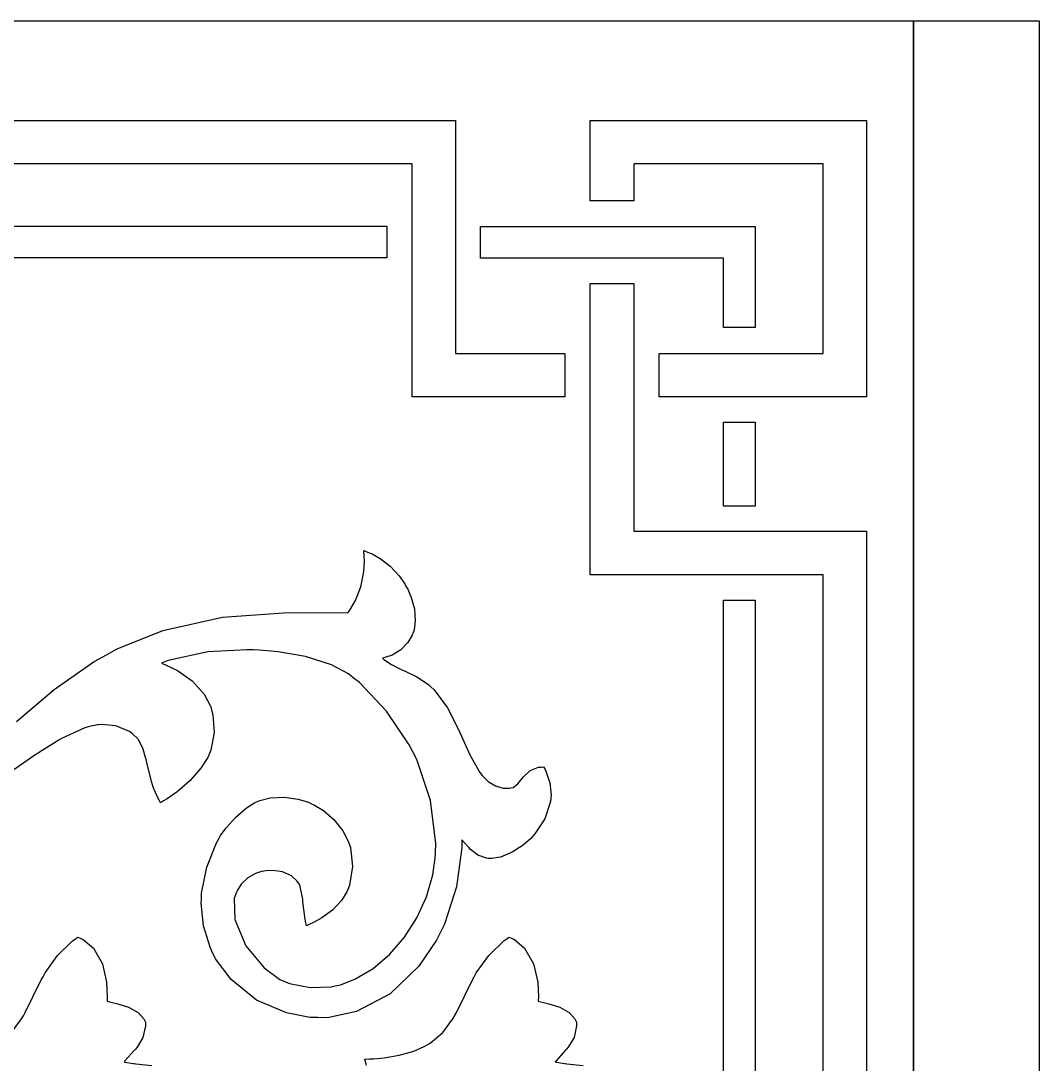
# Model space of a CAD drawing. Extents: x 0 to 1426, y 0 to 829.
# Drawn here: x 1335.2 to 1426.3, y 99.4 to 192.7 of the extents above; entities that cross this region are included whole.
import ezdxf

# ---------------------------------------------------------------- set-up
doc = ezdxf.new("R2010")
doc.units = 0
doc.layers.get('0').update_dxf_attribs({"linetype": 'CONTINUOUS'})

msp = doc.modelspace()

# ---------------------------------------------------------------- linework, layer by layer
at = {"color": 21}
for p, q in [((1184.79, 192.749), (1415.04, 192.749)), ((1415.04, 192.749), (1415.04, 0))]:
    msp.add_line(p, q, dxfattribs=at)
at = {"color": 9}
for p, q in [((1415.04, 192.749), (1426.29, 192.749)), ((1415.04, 0), (1415.04, 192.749)), ((1426.29, 192.749), (1426.29, 0))]:
    msp.add_line(p, q, dxfattribs=at)
at = {"color": 0}
for p, q in [((1225.74, 183.834), (1374.07, 183.834)), ((1225.74, 183.834), (1374.07, 183.834)), ((1374.07, 183.834), (1374.07, 162.993)), ((1374.07, 183.834), (1374.07, 162.993)), ((1386.13, 176.645), (1386.13, 183.834)), ((1386.13, 183.834), (1410.86, 183.834)), ((1386.13, 176.645), (1386.13, 183.834)), ((1386.13, 183.834), (1410.86, 183.834)), ((1410.86, 183.834), (1410.86, 159.107)), ((1410.86, 183.834), (1410.86, 159.107)), ((1370.19, 179.948), (1229.63, 179.948)), ((1370.19, 179.948), (1229.63, 179.948)), ((1370.19, 159.107), (1370.19, 179.948)), ((1370.19, 159.107), (1370.19, 179.948)), ((1406.97, 179.948), (1390.02, 179.948)), ((1390.02, 179.948), (1390.02, 176.645)), ((1406.97, 179.948), (1390.02, 179.948)), ((1390.02, 179.948), (1390.02, 176.645)), ((1406.97, 162.993), (1406.97, 179.948)), ((1406.97, 162.993), (1406.97, 179.948)), ((1390.02, 176.645), (1386.13, 176.645)), ((1390.02, 176.645), (1386.13, 176.645)), ((1232.38, 174.385), (1367.93, 174.385)), ((1232.38, 174.385), (1367.93, 174.385)), ((1367.93, 174.385), (1367.93, 171.545)), ((1367.93, 174.385), (1367.93, 171.545)), ((1376.33, 171.512), (1376.33, 174.353)), ((1376.33, 174.353), (1400.89, 174.353)), ((1376.33, 171.512), (1376.33, 174.353)), ((1376.33, 174.353), (1400.89, 174.353)), ((1400.89, 174.353), (1400.89, 165.294)), ((1400.89, 174.353), (1400.89, 165.294)), ((1367.93, 171.545), (1232.38, 171.545)), ((1367.93, 171.545), (1232.38, 171.545)), ((1398.05, 171.512), (1376.33, 171.512)), ((1398.05, 171.512), (1376.33, 171.512)), ((1398.05, 165.294), (1398.05, 171.512)), ((1398.05, 165.294), (1398.05, 171.512)), ((1386.13, 143.177), (1386.13, 169.234)), ((1386.13, 169.234), (1390.02, 169.234)), ((1386.13, 143.177), (1386.13, 169.234)), ((1386.13, 169.234), (1390.02, 169.234)), ((1390.02, 169.234), (1390.02, 147.064)), ((1390.02, 169.234), (1390.02, 147.064)), ((1400.89, 165.294), (1398.05, 165.294)), ((1400.89, 165.294), (1398.05, 165.294)), ((1374.07, 162.993), (1383.85, 162.993)), ((1374.07, 162.993), (1383.85, 162.993)), ((1383.85, 162.993), (1383.85, 159.107)), ((1383.85, 162.993), (1383.85, 159.107)), ((1392.3, 159.107), (1392.3, 162.993)), ((1392.3, 162.993), (1406.97, 162.993)), ((1392.3, 159.107), (1392.3, 162.993)), ((1392.3, 162.993), (1406.97, 162.993)), ((1383.85, 159.107), (1370.19, 159.107)), ((1383.85, 159.107), (1370.19, 159.107)), ((1410.86, 159.107), (1392.3, 159.107)), ((1410.86, 159.107), (1392.3, 159.107)), ((1398.05, 149.301), (1398.05, 156.839)), ((1398.05, 156.839), (1400.89, 156.839)), ((1398.05, 149.301), (1398.05, 156.839)), ((1398.05, 156.839), (1400.89, 156.839)), ((1400.89, 156.839), (1400.89, 149.301)), ((1400.89, 156.839), (1400.89, 149.301)), ((1400.89, 149.301), (1398.05, 149.301)), ((1400.89, 149.301), (1398.05, 149.301)), ((1390.02, 147.064), (1410.86, 147.064)), ((1390.02, 147.064), (1410.86, 147.064)), ((1410.86, 147.064), (1410.86, 45.7729)), ((1410.86, 147.064), (1410.86, 45.7729)), ((1365.91, 144.771), (1365.88, 145.342)), ((1365.88, 145.342), (1366.36, 145.147)), ((1365.91, 144.771), (1365.88, 145.342)), ((1365.88, 145.342), (1366.36, 145.147)), ((1365.93, 144.436), (1365.91, 144.771)), ((1365.93, 144.436), (1365.91, 144.771)), ((1366.36, 145.147), (1366.62, 145.044)), ((1366.36, 145.147), (1366.62, 145.044)), ((1366.62, 145.044), (1367.35, 144.633)), ((1366.62, 145.044), (1367.35, 144.633)), ((1365.87, 143.425), (1365.93, 144.436)), ((1365.87, 143.425), (1365.93, 144.436)), ((1367.35, 144.633), (1368.25, 143.932)), ((1367.35, 144.633), (1368.25, 143.932)), ((1368.25, 143.932), (1369.03, 143.077)), ((1368.25, 143.932), (1369.03, 143.077)), ((1365.6, 142.103), (1365.87, 143.425)), ((1365.6, 142.103), (1365.87, 143.425)), ((1369.03, 143.077), (1369.54, 142.355)), ((1369.03, 143.077), (1369.54, 142.355)), ((1406.97, 143.177), (1386.13, 143.177)), ((1406.97, 143.177), (1386.13, 143.177)), ((1406.97, 49.6591), (1406.97, 143.177)), ((1406.97, 49.6591), (1406.97, 143.177)), ((1365.12, 140.863), (1365.6, 142.103)), ((1365.12, 140.863), (1365.6, 142.103)), ((1369.54, 142.355), (1369.68, 142.099)), ((1369.54, 142.355), (1369.68, 142.099)), ((1369.68, 142.099), (1369.81, 141.872)), ((1369.68, 142.099), (1369.81, 141.872)), ((1369.81, 141.872), (1370.12, 141.148)), ((1369.81, 141.872), (1370.12, 141.148)), ((1370.12, 141.148), (1370.4, 140.113)), ((1370.12, 141.148), (1370.4, 140.113)), ((1364.63, 140.012), (1365.12, 140.863)), ((1364.63, 140.012), (1365.12, 140.863)), ((1370.4, 140.113), (1370.48, 139.046)), ((1370.4, 140.113), (1370.48, 139.046)), ((1398.05, 51.9395), (1398.05, 140.898)), ((1398.05, 140.898), (1400.89, 140.898)), ((1398.05, 51.9395), (1398.05, 140.898)), ((1398.05, 140.898), (1400.89, 140.898)), ((1400.89, 140.898), (1400.89, 51.9395)), ((1400.89, 140.898), (1400.89, 51.9395)), ((1347.91, 138.176), (1353.24, 139.368)), ((1347.91, 138.176), (1353.24, 139.368)), ((1353.24, 139.368), (1358.7, 139.776)), ((1353.24, 139.368), (1358.7, 139.776)), ((1358.7, 139.776), (1363, 139.783)), ((1358.7, 139.776), (1363, 139.783)), ((1363, 139.783), (1364.44, 139.754)), ((1363, 139.783), (1364.44, 139.754)), ((1364.44, 139.754), (1364.63, 140.012)), ((1364.44, 139.754), (1364.63, 140.012)), ((1370.37, 138.246), (1370.29, 137.995)), ((1370.37, 138.246), (1370.29, 137.995)), ((1370.48, 139.046), (1370.37, 138.246)), ((1370.48, 139.046), (1370.37, 138.246)), ((1343.8, 136.548), (1347.91, 138.176)), ((1343.8, 136.548), (1347.91, 138.176)), ((1370.21, 137.763), (1369.83, 137.106)), ((1370.21, 137.763), (1369.83, 137.106)), ((1370.29, 137.995), (1370.21, 137.763)), ((1370.29, 137.995), (1370.21, 137.763)), ((1342.53, 135.84), (1343.8, 136.548)), ((1342.53, 135.84), (1343.8, 136.548)), ((1355.41, 136.47), (1351.91, 136.271)), ((1355.41, 136.47), (1351.91, 136.271)), ((1356.01, 136.449), (1355.41, 136.47)), ((1356.01, 136.449), (1355.41, 136.47)), ((1356.56, 136.431), (1356.01, 136.449)), ((1356.56, 136.431), (1356.01, 136.449)), ((1358.23, 136.281), (1356.56, 136.431)), ((1358.23, 136.281), (1356.56, 136.431)), ((1369.19, 136.448), (1368.4, 135.993)), ((1369.19, 136.448), (1368.4, 135.993)), ((1369.83, 137.106), (1369.19, 136.448)), ((1369.83, 137.106), (1369.19, 136.448)), ((1338.18, 132.903), (1341.77, 135.417)), ((1338.18, 132.903), (1341.77, 135.417)), ((1341.77, 135.417), (1342.53, 135.84)), ((1341.77, 135.417), (1342.53, 135.84)), ((1348.39, 135.515), (1347.79, 135.254)), ((1348.39, 135.515), (1347.79, 135.254)), ((1351.91, 136.271), (1348.39, 135.515)), ((1351.91, 136.271), (1348.39, 135.515)), ((1360.65, 135.858), (1358.23, 136.281)), ((1360.65, 135.858), (1358.23, 136.281)), ((1362.98, 135.11), (1360.65, 135.858)), ((1362.98, 135.11), (1360.65, 135.858)), ((1367.75, 135.763), (1367.54, 135.712)), ((1367.75, 135.763), (1367.54, 135.712)), ((1367.54, 135.712), (1367.66, 135.598)), ((1367.54, 135.712), (1367.66, 135.598)), ((1367.66, 135.598), (1368.35, 135.129)), ((1367.66, 135.598), (1368.35, 135.129)), ((1368.4, 135.993), (1367.75, 135.763)), ((1368.4, 135.993), (1367.75, 135.763)), ((1347.79, 135.254), (1348.15, 135.114)), ((1347.79, 135.254), (1348.15, 135.114)), ((1348.15, 135.114), (1349.22, 134.594)), ((1348.15, 135.114), (1349.22, 134.594)), ((1349.22, 134.594), (1350.53, 133.693)), ((1349.22, 134.594), (1350.53, 133.693)), ((1364.51, 134.316), (1362.98, 135.11)), ((1364.51, 134.316), (1362.98, 135.11)), ((1368.35, 135.129), (1369.11, 134.749)), ((1368.35, 135.129), (1369.11, 134.749)), ((1369.11, 134.749), (1369.27, 134.677)), ((1369.11, 134.749), (1369.27, 134.677)), ((1369.27, 134.677), (1369.51, 134.574)), ((1369.27, 134.677), (1369.51, 134.574)), ((1369.51, 134.574), (1370.63, 134.049)), ((1369.51, 134.574), (1370.63, 134.049)), ((1350.53, 133.693), (1351.6, 132.501)), ((1350.53, 133.693), (1351.6, 132.501)), ((1364.94, 133.96), (1364.51, 134.316)), ((1364.94, 133.96), (1364.51, 134.316)), ((1365.48, 133.522), (1364.94, 133.96)), ((1365.48, 133.522), (1364.94, 133.96)), ((1370.63, 134.049), (1371.67, 133.35)), ((1370.63, 134.049), (1371.67, 133.35)), ((1334.81, 130.044), (1338.18, 132.903)), ((1334.81, 130.044), (1338.18, 132.903)), ((1367.91, 130.954), (1365.48, 133.522)), ((1367.91, 130.954), (1365.48, 133.522)), ((1371.67, 133.35), (1371.87, 133.158)), ((1371.67, 133.35), (1371.87, 133.158)), ((1371.87, 133.158), (1372.16, 132.88)), ((1371.87, 133.158), (1372.16, 132.88)), ((1372.16, 132.88), (1373.35, 131.256)), ((1372.16, 132.88), (1373.35, 131.256)), ((1351.6, 132.501), (1352.18, 131.367)), ((1351.6, 132.501), (1352.18, 131.367)), ((1352.18, 131.367), (1352.29, 130.966)), ((1352.18, 131.367), (1352.29, 130.966)), ((1352.29, 130.966), (1352.37, 130.643)), ((1352.29, 130.966), (1352.37, 130.643)), ((1369.93, 127.963), (1367.91, 130.954)), ((1369.93, 127.963), (1367.91, 130.954)), ((1373.35, 131.256), (1374.3, 129.432)), ((1373.35, 131.256), (1374.3, 129.432)), ((1352.37, 130.643), (1352.5, 129.046)), ((1352.37, 130.643), (1352.5, 129.046)), ((1340.92, 129.476), (1338.82, 128.514)), ((1340.92, 129.476), (1338.82, 128.514)), ((1341.14, 129.538), (1340.92, 129.476)), ((1341.14, 129.538), (1340.92, 129.476)), ((1341.22, 129.562), (1341.14, 129.538)), ((1341.22, 129.562), (1341.14, 129.538)), ((1342.05, 129.73), (1341.22, 129.562)), ((1342.05, 129.73), (1341.22, 129.562)), ((1342.13, 129.74), (1342.05, 129.73)), ((1342.13, 129.74), (1342.05, 129.73)), ((1342.4, 129.77), (1342.13, 129.74)), ((1342.4, 129.77), (1342.13, 129.74)), ((1343.69, 129.654), (1342.4, 129.77)), ((1343.69, 129.654), (1342.4, 129.77)), ((1344.91, 129.154), (1343.69, 129.654)), ((1344.91, 129.154), (1343.69, 129.654)), ((1345.13, 128.991), (1344.91, 129.154)), ((1345.13, 128.991), (1344.91, 129.154)), ((1345.19, 128.951), (1345.13, 128.991)), ((1345.19, 128.951), (1345.13, 128.991)), ((1345.68, 128.451), (1345.19, 128.951)), ((1345.68, 128.451), (1345.19, 128.951)), ((1352.5, 129.046), (1352.19, 127.484)), ((1352.5, 129.046), (1352.19, 127.484)), ((1374.3, 129.432), (1374.48, 129.053)), ((1374.3, 129.432), (1374.48, 129.053)), ((1374.48, 129.053), (1374.62, 128.738)), ((1374.48, 129.053), (1374.62, 128.738)), ((1338.45, 128.295), (1336.77, 127.228)), ((1338.45, 128.295), (1336.77, 127.228)), ((1338.62, 128.396), (1338.45, 128.295)), ((1338.62, 128.396), (1338.45, 128.295)), ((1338.82, 128.514), (1338.62, 128.396)), ((1338.82, 128.514), (1338.62, 128.396)), ((1345.72, 128.39), (1345.68, 128.451)), ((1345.72, 128.39), (1345.68, 128.451)), ((1345.8, 128.266), (1345.72, 128.39)), ((1345.8, 128.266), (1345.72, 128.39)), ((1346.13, 127.564), (1345.8, 128.266)), ((1346.13, 127.564), (1345.8, 128.266)), ((1370.26, 127.314), (1369.93, 127.963)), ((1370.26, 127.314), (1369.93, 127.963)), ((1374.62, 128.738), (1375.37, 127.062)), ((1374.62, 128.738), (1375.37, 127.062)), ((1336.6, 127.123), (1336.37, 126.983)), ((1336.6, 127.123), (1336.37, 126.983)), ((1336.77, 127.228), (1336.6, 127.123)), ((1336.77, 127.228), (1336.6, 127.123)), ((1346.36, 126.81), (1346.13, 127.564)), ((1346.36, 126.81), (1346.13, 127.564)), ((1352.06, 127.178), (1351.91, 126.832)), ((1352.06, 127.178), (1351.91, 126.832)), ((1352.19, 127.484), (1352.06, 127.178)), ((1352.19, 127.484), (1352.06, 127.178)), ((1370.61, 126.629), (1370.26, 127.314)), ((1370.61, 126.629), (1370.26, 127.314)), ((1375.37, 127.062), (1376.27, 125.488)), ((1375.37, 127.062), (1376.27, 125.488)), ((1336.37, 126.983), (1334.17, 125.462)), ((1336.37, 126.983), (1334.17, 125.462)), ((1346.4, 126.66), (1346.36, 126.81)), ((1346.4, 126.66), (1346.36, 126.81)), ((1346.45, 126.48), (1346.4, 126.66)), ((1346.45, 126.48), (1346.4, 126.66)), ((1346.88, 124.677), (1346.45, 126.48)), ((1346.88, 124.677), (1346.45, 126.48)), ((1351.91, 126.832), (1351.31, 125.864)), ((1351.91, 126.832), (1351.31, 125.864)), ((1371.83, 122.978), (1370.61, 126.629)), ((1371.83, 122.978), (1370.61, 126.629)), ((1351.31, 125.864), (1350.31, 124.728)), ((1351.31, 125.864), (1350.31, 124.728)), ((1376.27, 125.488), (1376.48, 125.224)), ((1376.27, 125.488), (1376.48, 125.224)), ((1376.48, 125.224), (1376.6, 125.076)), ((1376.48, 125.224), (1376.6, 125.076)), ((1380.15, 125.089), (1380.77, 125.671)), ((1380.15, 125.089), (1380.77, 125.671)), ((1380.77, 125.671), (1381.51, 125.955)), ((1380.77, 125.671), (1381.51, 125.955)), ((1381.51, 125.955), (1381.76, 125.968)), ((1381.51, 125.955), (1381.76, 125.968)), ((1381.76, 125.968), (1381.95, 125.979)), ((1381.76, 125.968), (1381.95, 125.979)), ((1381.95, 125.979), (1382.06, 125.794)), ((1381.95, 125.979), (1382.06, 125.794)), ((1382.06, 125.794), (1382.17, 125.6)), ((1382.06, 125.794), (1382.17, 125.6)), ((1382.17, 125.6), (1382.53, 124.561)), ((1382.17, 125.6), (1382.53, 124.561)), ((1346.94, 124.499), (1346.88, 124.677)), ((1346.94, 124.499), (1346.88, 124.677)), ((1346.95, 124.46), (1346.94, 124.499)), ((1346.95, 124.46), (1346.94, 124.499)), ((1347.07, 124.077), (1346.95, 124.46)), ((1347.07, 124.077), (1346.95, 124.46)), ((1350.31, 124.728), (1349.17, 123.759)), ((1350.31, 124.728), (1349.17, 123.759)), ((1376.6, 125.076), (1377.01, 124.685)), ((1376.6, 125.076), (1377.01, 124.685)), ((1377.01, 124.685), (1377.65, 124.284)), ((1377.01, 124.685), (1377.65, 124.284)), ((1377.65, 124.284), (1378.35, 124.072)), ((1377.65, 124.284), (1378.35, 124.072)), ((1379.23, 124.139), (1379.66, 124.478)), ((1379.23, 124.139), (1379.66, 124.478)), ((1379.66, 124.478), (1380.15, 125.089)), ((1379.66, 124.478), (1380.15, 125.089)), ((1382.53, 124.561), (1382.64, 123.45)), ((1382.53, 124.561), (1382.64, 123.45)), ((1347.09, 124.038), (1347.07, 124.077)), ((1347.09, 124.038), (1347.07, 124.077)), ((1347.12, 123.954), (1347.09, 124.038)), ((1347.12, 123.954), (1347.09, 124.038)), ((1347.48, 123.147), (1347.12, 123.954)), ((1347.48, 123.147), (1347.12, 123.954)), ((1349.17, 123.759), (1348.28, 123.135)), ((1349.17, 123.759), (1348.28, 123.135)), ((1357.5, 123.202), (1358.76, 123.282)), ((1357.5, 123.202), (1358.76, 123.282)), ((1358.76, 123.282), (1360.01, 123.103)), ((1358.76, 123.282), (1360.01, 123.103)), ((1378.35, 124.072), (1378.9, 124.061)), ((1378.35, 124.072), (1378.9, 124.061)), ((1378.9, 124.061), (1379.07, 124.101)), ((1378.9, 124.061), (1379.07, 124.101)), ((1379.07, 124.101), (1379.23, 124.139)), ((1379.07, 124.101), (1379.23, 124.139)), ((1382.64, 123.45), (1382.62, 123.22)), ((1382.64, 123.45), (1382.62, 123.22)), ((1347.53, 123.07), (1347.48, 123.147)), ((1347.53, 123.07), (1347.48, 123.147)), ((1347.7, 122.769), (1347.53, 123.07)), ((1347.7, 122.769), (1347.53, 123.07)), ((1347.97, 122.943), (1347.7, 122.769)), ((1347.97, 122.943), (1347.7, 122.769)), ((1348.28, 123.135), (1347.97, 122.943)), ((1348.28, 123.135), (1347.97, 122.943)), ((1355.38, 122.302), (1356.04, 122.746)), ((1355.38, 122.302), (1356.04, 122.746)), ((1356.04, 122.746), (1356.29, 122.847)), ((1356.04, 122.746), (1356.29, 122.847)), ((1356.29, 122.847), (1356.58, 122.969)), ((1356.29, 122.847), (1356.58, 122.969)), ((1356.58, 122.969), (1357.5, 123.202)), ((1356.58, 122.969), (1357.5, 123.202)), ((1360.01, 123.103), (1360.92, 122.812)), ((1360.01, 123.103), (1360.92, 122.812)), ((1360.92, 122.812), (1361.21, 122.678)), ((1360.92, 122.812), (1361.21, 122.678)), ((1361.21, 122.678), (1361.48, 122.552)), ((1361.21, 122.678), (1361.48, 122.552)), ((1361.48, 122.552), (1362.26, 122.068)), ((1361.48, 122.552), (1362.26, 122.068)), ((1372.31, 119.118), (1371.83, 122.978)), ((1372.31, 119.118), (1371.83, 122.978)), ((1382.59, 122.887), (1382.07, 121.329)), ((1382.59, 122.887), (1382.07, 121.329)), ((1382.62, 123.22), (1382.59, 122.887)), ((1382.62, 123.22), (1382.59, 122.887)), ((1353.56, 120.515), (1354.42, 121.471)), ((1353.56, 120.515), (1354.42, 121.471)), ((1354.42, 121.471), (1355.38, 122.302)), ((1354.42, 121.471), (1355.38, 122.302)), ((1362.26, 122.068), (1363.21, 121.258)), ((1362.26, 122.068), (1363.21, 121.258)), ((1353.06, 119.837), (1353.56, 120.515)), ((1353.06, 119.837), (1353.56, 120.515)), ((1363.21, 121.258), (1363.99, 120.261)), ((1363.21, 121.258), (1363.99, 120.261)), ((1382.07, 121.329), (1381.18, 119.98)), ((1382.07, 121.329), (1381.18, 119.98)), ((1352.71, 119.182), (1352.93, 119.593)), ((1352.71, 119.182), (1352.93, 119.593)), ((1352.93, 119.593), (1353.06, 119.837)), ((1352.93, 119.593), (1353.06, 119.837)), ((1363.99, 120.261), (1364.45, 119.4)), ((1363.99, 120.261), (1364.45, 119.4)), ((1380.78, 119.543), (1380.14, 118.982)), ((1380.78, 119.543), (1380.14, 118.982)), ((1380.97, 119.75), (1380.78, 119.543)), ((1380.97, 119.75), (1380.78, 119.543)), ((1381.18, 119.98), (1380.97, 119.75)), ((1381.18, 119.98), (1380.97, 119.75)), ((1351.83, 117.001), (1352.71, 119.182)), ((1351.83, 117.001), (1352.71, 119.182)), ((1364.45, 119.4), (1364.56, 119.096)), ((1364.45, 119.4), (1364.56, 119.096)), ((1364.56, 119.096), (1364.68, 118.765)), ((1364.56, 119.096), (1364.68, 118.765)), ((1364.68, 118.765), (1364.88, 117.078)), ((1364.68, 118.765), (1364.88, 117.078)), ((1372.29, 118.328), (1372.31, 119.118)), ((1372.29, 118.328), (1372.31, 119.118)), ((1374.64, 118.772), (1374.18, 115.233)), ((1374.64, 118.772), (1374.18, 115.233)), ((1374.7, 119.403), (1374.64, 119.458)), ((1374.64, 119.458), (1374.64, 118.772)), ((1374.7, 119.403), (1374.64, 119.458)), ((1374.64, 119.458), (1374.64, 118.772)), ((1375.22, 118.817), (1374.7, 119.403)), ((1375.22, 118.817), (1374.7, 119.403)), ((1375.27, 118.766), (1375.22, 118.817)), ((1375.27, 118.766), (1375.22, 118.817)), ((1375.39, 118.629), (1375.27, 118.766)), ((1375.39, 118.629), (1375.27, 118.766)), ((1376.07, 118.088), (1375.39, 118.629)), ((1376.07, 118.088), (1375.39, 118.629)), ((1380.14, 118.982), (1379.16, 118.334)), ((1380.14, 118.982), (1379.16, 118.334)), ((1372.04, 116.312), (1372.27, 117.824)), ((1372.04, 116.312), (1372.27, 117.824)), ((1372.27, 117.824), (1372.29, 118.328)), ((1372.27, 117.824), (1372.29, 118.328)), ((1376.85, 117.797), (1376.07, 118.088)), ((1376.85, 117.797), (1376.07, 118.088)), ((1377.04, 117.784), (1376.85, 117.797)), ((1377.04, 117.784), (1376.85, 117.797)), ((1377.3, 117.766), (1377.04, 117.784)), ((1377.3, 117.766), (1377.04, 117.784)), ((1378.11, 117.901), (1377.3, 117.766)), ((1378.11, 117.901), (1377.3, 117.766)), ((1379.16, 118.334), (1378.11, 117.901)), ((1379.16, 118.334), (1378.11, 117.901)), ((1351.37, 114.675), (1351.83, 117.001)), ((1351.37, 114.675), (1351.83, 117.001)), ((1364.88, 117.078), (1364.6, 115.402)), ((1364.88, 117.078), (1364.6, 115.402)), ((1355.49, 116.049), (1354.91, 115.493)), ((1355.49, 116.049), (1354.91, 115.493)), ((1356.18, 116.432), (1355.49, 116.049)), ((1356.18, 116.432), (1355.49, 116.049)), ((1356.74, 116.615), (1356.18, 116.432)), ((1356.74, 116.615), (1356.18, 116.432)), ((1356.93, 116.65), (1356.74, 116.615)), ((1356.93, 116.65), (1356.74, 116.615)), ((1357.13, 116.687), (1356.93, 116.65)), ((1357.13, 116.687), (1356.93, 116.65)), ((1357.75, 116.709), (1357.13, 116.687)), ((1357.75, 116.709), (1357.13, 116.687)), ((1358.61, 116.579), (1357.75, 116.709)), ((1358.61, 116.579), (1357.75, 116.709)), ((1359.4, 116.225), (1358.61, 116.579)), ((1359.4, 116.225), (1358.61, 116.579)), ((1359.9, 115.791), (1359.4, 116.225)), ((1359.9, 115.791), (1359.4, 116.225)), ((1360.01, 115.613), (1359.9, 115.791)), ((1360.01, 115.613), (1359.9, 115.791)), ((1371.48, 114.34), (1372.04, 116.312)), ((1371.48, 114.34), (1372.04, 116.312)), ((1354.57, 114.954), (1354.49, 114.76)), ((1354.57, 114.954), (1354.49, 114.76)), ((1354.91, 115.493), (1354.57, 114.954)), ((1354.91, 115.493), (1354.57, 114.954)), ((1360.03, 115.594), (1360.01, 115.613)), ((1360.03, 115.594), (1360.01, 115.613)), ((1360.14, 115.386), (1360.03, 115.594)), ((1360.14, 115.386), (1360.03, 115.594)), ((1360.15, 115.364), (1360.14, 115.386)), ((1360.15, 115.364), (1360.14, 115.386)), ((1360.19, 115.264), (1360.15, 115.364)), ((1360.19, 115.264), (1360.15, 115.364)), ((1360.41, 114.131), (1360.19, 115.264)), ((1360.41, 114.131), (1360.19, 115.264)), ((1364.47, 115.074), (1364.37, 114.797)), ((1364.47, 115.074), (1364.37, 114.797)), ((1364.6, 115.402), (1364.47, 115.074)), ((1364.6, 115.402), (1364.47, 115.074)), ((1374.18, 115.233), (1373.1, 111.902)), ((1374.18, 115.233), (1373.1, 111.902)), ((1351.33, 113.78), (1351.35, 114.192)), ((1351.33, 113.78), (1351.35, 114.192)), ((1351.35, 114.192), (1351.37, 114.675)), ((1351.35, 114.192), (1351.37, 114.675)), ((1354.49, 114.76), (1354.29, 114.216)), ((1354.49, 114.76), (1354.29, 114.216)), ((1354.29, 114.216), (1354.33, 112.329)), ((1354.29, 114.216), (1354.33, 112.329)), ((1360.42, 114.02), (1360.41, 114.131)), ((1360.42, 114.02), (1360.41, 114.131)), ((1360.43, 113.865), (1360.42, 114.02)), ((1360.43, 113.865), (1360.42, 114.02)), ((1363.89, 114.024), (1363.07, 113.169)), ((1363.89, 114.024), (1363.07, 113.169)), ((1364.37, 114.797), (1363.89, 114.024)), ((1364.37, 114.797), (1363.89, 114.024)), ((1370.63, 112.464), (1371.48, 114.34)), ((1370.63, 112.464), (1371.48, 114.34)), ((1351.53, 111.767), (1351.33, 113.78)), ((1351.53, 111.767), (1351.33, 113.78)), ((1360.62, 112.339), (1360.43, 113.865)), ((1360.62, 112.339), (1360.43, 113.865)), ((1363.07, 113.169), (1362.11, 112.481)), ((1363.07, 113.169), (1362.11, 112.481)), ((1354.33, 112.329), (1355.31, 109.955)), ((1354.33, 112.329), (1355.31, 109.955)), ((1360.65, 112.186), (1360.62, 112.339)), ((1360.65, 112.186), (1360.62, 112.339)), ((1360.75, 111.75), (1360.65, 112.186)), ((1360.75, 111.75), (1360.65, 112.186)), ((1361.37, 112.059), (1361.12, 111.933)), ((1361.37, 112.059), (1361.12, 111.933)), ((1362.11, 112.481), (1361.37, 112.059)), ((1362.11, 112.481), (1361.37, 112.059)), ((1369.53, 110.739), (1370.63, 112.464)), ((1369.53, 110.739), (1370.63, 112.464)), ((1352.12, 109.852), (1351.53, 111.767)), ((1352.12, 109.852), (1351.53, 111.767)), ((1361.12, 111.933), (1360.75, 111.75)), ((1361.12, 111.933), (1360.75, 111.75)), ((1372.8, 111.318), (1372.38, 110.479)), ((1372.8, 111.318), (1372.38, 110.479)), ((1373.1, 111.902), (1372.8, 111.318)), ((1373.1, 111.902), (1372.8, 111.318)), ((1338.48, 109.11), (1339.83, 110.404)), ((1338.48, 109.11), (1339.83, 110.404)), ((1339.83, 110.404), (1340.14, 110.629)), ((1339.83, 110.404), (1340.14, 110.629)), ((1340.14, 110.629), (1340.28, 110.727)), ((1340.14, 110.629), (1340.28, 110.727)), ((1340.28, 110.727), (1340.44, 110.667)), ((1340.28, 110.727), (1340.44, 110.667)), ((1340.44, 110.667), (1340.78, 110.531)), ((1340.44, 110.667), (1340.78, 110.531)), ((1340.78, 110.531), (1341.7, 109.758)), ((1340.78, 110.531), (1341.7, 109.758)), ((1368.21, 109.215), (1369.53, 110.739)), ((1368.21, 109.215), (1369.53, 110.739)), ((1372.38, 110.479), (1370.79, 108.135)), ((1372.38, 110.479), (1370.79, 108.135)), ((1377.05, 109.11), (1378.4, 110.404)), ((1377.05, 109.11), (1378.4, 110.404)), ((1378.4, 110.404), (1378.71, 110.629)), ((1378.4, 110.404), (1378.71, 110.629)), ((1378.71, 110.629), (1378.85, 110.727)), ((1378.71, 110.629), (1378.85, 110.727)), ((1378.85, 110.727), (1379, 110.667)), ((1378.85, 110.727), (1379, 110.667)), ((1379, 110.667), (1379.35, 110.532)), ((1379, 110.667), (1379.35, 110.532)), ((1379.35, 110.532), (1380.26, 109.758)), ((1379.35, 110.532), (1380.26, 109.758)), ((1341.7, 109.758), (1342.49, 108.361)), ((1341.7, 109.758), (1342.49, 108.361)), ((1352.29, 109.486), (1352.12, 109.852)), ((1352.29, 109.486), (1352.12, 109.852)), ((1352.62, 108.807), (1352.29, 109.486)), ((1352.62, 108.807), (1352.29, 109.486)), ((1355.31, 109.955), (1356.97, 107.982)), ((1355.31, 109.955), (1356.97, 107.982)), ((1380.26, 109.758), (1381.05, 108.361)), ((1380.26, 109.758), (1381.05, 108.361)), ((1337.37, 107.556), (1338.48, 109.11)), ((1337.37, 107.556), (1338.48, 109.11)), ((1342.49, 108.361), (1342.87, 106.704)), ((1342.49, 108.361), (1342.87, 106.704)), ((1354.01, 106.962), (1352.62, 108.807)), ((1354.01, 106.962), (1352.62, 108.807)), ((1366.71, 107.947), (1368.21, 109.215)), ((1366.71, 107.947), (1368.21, 109.215)), ((1375.94, 107.556), (1377.05, 109.11)), ((1375.94, 107.556), (1377.05, 109.11)), ((1381.05, 108.361), (1381.44, 106.704)), ((1381.05, 108.361), (1381.44, 106.704)), ((1337.18, 107.2), (1337.37, 107.556)), ((1337.18, 107.2), (1337.37, 107.556)), ((1356.97, 107.982), (1358.36, 106.954)), ((1356.97, 107.982), (1358.36, 106.954)), ((1365.07, 106.987), (1366.71, 107.947)), ((1365.07, 106.987), (1366.71, 107.947)), ((1370.79, 108.135), (1368.24, 105.668)), ((1370.79, 108.135), (1368.24, 105.668)), ((1375.75, 107.2), (1375.94, 107.556)), ((1375.75, 107.2), (1375.94, 107.556)), ((1336.31, 105.446), (1337.02, 106.916)), ((1336.31, 105.446), (1337.02, 106.916)), ((1337.02, 106.916), (1337.18, 107.2)), ((1337.02, 106.916), (1337.18, 107.2)), ((1342.87, 106.704), (1342.93, 105.435)), ((1342.87, 106.704), (1342.93, 105.435)), ((1356.29, 105.106), (1354.01, 106.962)), ((1356.29, 105.106), (1354.01, 106.962)), ((1358.36, 106.954), (1358.88, 106.746)), ((1358.36, 106.954), (1358.88, 106.746)), ((1358.88, 106.746), (1359.24, 106.601)), ((1358.88, 106.746), (1359.24, 106.601)), ((1359.24, 106.601), (1361.08, 106.222)), ((1359.24, 106.601), (1361.08, 106.222)), ((1363.33, 106.386), (1363.78, 106.487)), ((1363.33, 106.386), (1363.78, 106.487)), ((1363.78, 106.487), (1365.07, 106.987)), ((1363.78, 106.487), (1365.07, 106.987)), ((1374.88, 105.446), (1375.59, 106.916)), ((1374.88, 105.446), (1375.59, 106.916)), ((1375.59, 106.916), (1375.75, 107.2)), ((1375.59, 106.916), (1375.75, 107.2)), ((1381.44, 106.704), (1381.5, 105.435)), ((1381.44, 106.704), (1381.5, 105.435)), ((1361.08, 106.222), (1362.95, 106.302)), ((1361.08, 106.222), (1362.95, 106.302)), ((1362.95, 106.302), (1363.33, 106.386)), ((1362.95, 106.302), (1363.33, 106.386)), ((1368.24, 105.668), (1365.21, 104.082)), ((1368.24, 105.668), (1365.21, 104.082)), ((1335.59, 103.983), (1336.31, 105.446)), ((1335.59, 103.983), (1336.31, 105.446)), ((1342.93, 105.435), (1342.91, 105.016)), ((1342.93, 105.435), (1342.91, 105.016)), ((1342.91, 105.016), (1343.14, 104.95)), ((1342.91, 105.016), (1343.14, 104.95)), ((1343.14, 104.95), (1343.86, 104.778)), ((1343.14, 104.95), (1343.86, 104.778)), ((1343.86, 104.778), (1344.83, 104.48)), ((1343.86, 104.778), (1344.83, 104.48)), ((1358.95, 103.954), (1356.29, 105.106)), ((1358.95, 103.954), (1356.29, 105.106)), ((1374.16, 103.983), (1374.88, 105.446)), ((1374.16, 103.983), (1374.88, 105.446)), ((1381.5, 105.435), (1381.47, 105.016)), ((1381.5, 105.435), (1381.47, 105.016)), ((1381.47, 105.016), (1381.71, 104.95)), ((1381.47, 105.016), (1381.71, 104.95)), ((1381.71, 104.95), (1382.43, 104.778)), ((1381.71, 104.95), (1382.43, 104.778)), ((1382.43, 104.778), (1383.4, 104.48)), ((1382.43, 104.778), (1383.4, 104.48)), ((1335.27, 103.422), (1335.43, 103.701)), ((1335.27, 103.422), (1335.43, 103.701)), ((1335.43, 103.701), (1335.59, 103.983)), ((1335.43, 103.701), (1335.59, 103.983)), ((1344.83, 104.48), (1345.69, 103.999)), ((1344.83, 104.48), (1345.69, 103.999)), ((1345.69, 103.999), (1346.2, 103.427)), ((1345.69, 103.999), (1346.2, 103.427)), ((1361.06, 103.548), (1358.95, 103.954)), ((1361.06, 103.548), (1358.95, 103.954)), ((1365.21, 104.082), (1362.62, 103.533)), ((1365.21, 104.082), (1362.62, 103.533)), ((1373.84, 103.422), (1374, 103.701)), ((1373.84, 103.422), (1374, 103.701)), ((1374, 103.701), (1374.16, 103.983)), ((1374, 103.701), (1374.16, 103.983)), ((1383.4, 104.48), (1384.26, 103.999)), ((1383.4, 104.48), (1384.26, 103.999)), ((1384.26, 103.999), (1384.77, 103.427)), ((1384.26, 103.999), (1384.77, 103.427)), ((1334.36, 102.22), (1335.27, 103.422)), ((1334.36, 102.22), (1335.27, 103.422)), ((1346.34, 102.793), (1346.12, 101.769)), ((1346.34, 102.793), (1346.12, 101.769)), ((1346.2, 103.427), (1346.31, 103.204)), ((1346.2, 103.427), (1346.31, 103.204)), ((1346.31, 103.204), (1346.34, 103.124)), ((1346.31, 103.204), (1346.34, 103.124)), ((1346.34, 103.124), (1346.34, 103.034)), ((1346.34, 103.124), (1346.34, 103.034)), ((1346.34, 103.034), (1346.34, 102.793)), ((1346.34, 103.034), (1346.34, 102.793)), ((1361.76, 103.542), (1361.06, 103.548)), ((1361.76, 103.542), (1361.06, 103.548)), ((1362.62, 103.533), (1361.76, 103.542)), ((1362.62, 103.533), (1361.76, 103.542)), ((1372.94, 102.22), (1373.84, 103.422)), ((1372.94, 102.22), (1373.84, 103.422)), ((1384.91, 102.793), (1384.69, 101.769)), ((1384.91, 102.793), (1384.69, 101.769)), ((1384.77, 103.427), (1384.87, 103.204)), ((1384.77, 103.427), (1384.87, 103.204)), ((1384.87, 103.204), (1384.91, 103.124)), ((1384.87, 103.204), (1384.91, 103.124)), ((1384.91, 103.124), (1384.91, 103.034)), ((1384.91, 103.124), (1384.91, 103.034)), ((1384.91, 103.034), (1384.91, 102.793)), ((1384.91, 103.034), (1384.91, 102.793)), ((1371.82, 101.265), (1372.94, 102.22)), ((1371.82, 101.265), (1372.94, 102.22)), ((1345.59, 100.893), (1345.45, 100.725)), ((1345.59, 100.893), (1345.45, 100.725)), ((1346.12, 101.769), (1345.59, 100.893)), ((1346.12, 101.769), (1345.59, 100.893)), ((1370.35, 100.542), (1371.27, 100.94)), ((1370.35, 100.542), (1371.27, 100.94)), ((1371.27, 100.94), (1371.56, 101.108)), ((1371.27, 100.94), (1371.56, 101.108)), ((1371.56, 101.108), (1371.82, 101.265)), ((1371.56, 101.108), (1371.82, 101.265)), ((1384.16, 100.893), (1384.01, 100.725)), ((1384.16, 100.893), (1384.01, 100.725)), ((1384.69, 101.769), (1384.16, 100.893)), ((1384.69, 101.769), (1384.16, 100.893)), ((1345.36, 100.633), (1344.51, 99.683)), ((1345.36, 100.633), (1344.51, 99.683)), ((1345.45, 100.725), (1345.36, 100.633)), ((1345.45, 100.725), (1345.36, 100.633)), ((1366.73, 99.865), (1367.71, 99.9532)), ((1366.73, 99.865), (1367.71, 99.9532)), ((1367.71, 99.9532), (1369.05, 100.169)), ((1367.71, 99.9532), (1369.05, 100.169)), ((1369.05, 100.169), (1370.35, 100.542)), ((1369.05, 100.169), (1370.35, 100.542)), ((1383.93, 100.633), (1383.08, 99.683)), ((1383.93, 100.633), (1383.08, 99.683)), ((1384.01, 100.725), (1383.93, 100.633)), ((1384.01, 100.725), (1383.93, 100.633)), ((1344.51, 99.683), (1344.44, 99.5729)), ((1344.51, 99.683), (1344.44, 99.5729)), ((1344.44, 99.5729), (1344.51, 99.5578)), ((1344.44, 99.5729), (1344.51, 99.5578)), ((1344.51, 99.5578), (1345.26, 99.4378)), ((1344.51, 99.5578), (1345.26, 99.4378)), ((1345.26, 99.4378), (1345.34, 99.4283)), ((1345.26, 99.4378), (1345.34, 99.4283)), ((1345.34, 99.4283), (1345.48, 99.4103)), ((1345.34, 99.4283), (1345.48, 99.4103)), ((1345.48, 99.4103), (1346.92, 99.2449)), ((1345.48, 99.4103), (1346.92, 99.2449)), ((1365.98, 99.8305), (1366.4, 99.8499)), ((1365.98, 99.8305), (1366.4, 99.8499)), ((1366.09, 99.3786), (1365.98, 99.8305)), ((1366.09, 99.3786), (1365.98, 99.8305)), ((1366.12, 99.2614), (1366.09, 99.3786)), ((1366.12, 99.2614), (1366.09, 99.3786)), ((1366.4, 99.8499), (1366.73, 99.865)), ((1366.4, 99.8499), (1366.73, 99.865)), ((1383.08, 99.683), (1383.01, 99.5729)), ((1383.08, 99.683), (1383.01, 99.5729)), ((1383.01, 99.5729), (1383.08, 99.5578)), ((1383.01, 99.5729), (1383.08, 99.5578)), ((1383.08, 99.5578), (1383.83, 99.4378)), ((1383.08, 99.5578), (1383.83, 99.4378)), ((1383.83, 99.4378), (1383.9, 99.4283)), ((1383.83, 99.4378), (1383.9, 99.4283)), ((1383.9, 99.4283), (1384.05, 99.4103)), ((1383.9, 99.4283), (1384.05, 99.4103)), ((1384.05, 99.4103), (1385.49, 99.2449)), ((1384.05, 99.4103), (1385.49, 99.2449))]:
    msp.add_line(p, q, dxfattribs=at)

doc.saveas('drawing.dxf')
